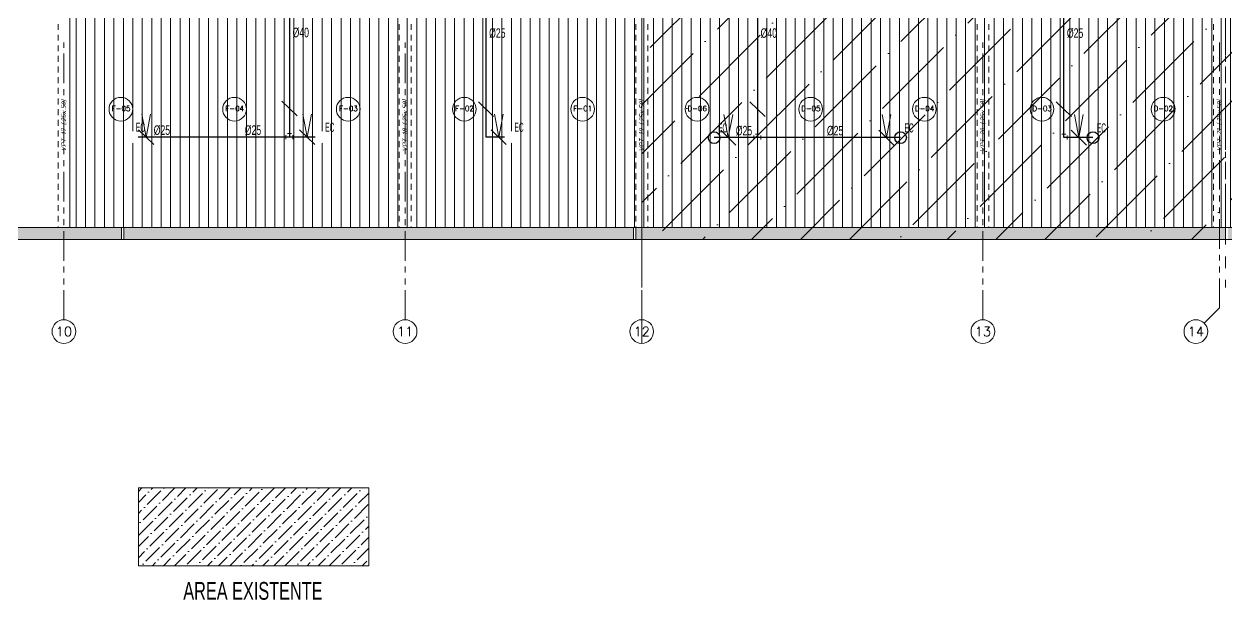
# Model space of a CAD drawing. Header units: millimetres. Extents: x 2085 to 2829, y 1352 to 1631.
# Drawn here: x 2170.53 to 2195.93, y 1515.22 to 1527.39 of the extents above; entities that cross this region are included whole.
import ezdxf
from ezdxf.enums import TextEntityAlignment as Align

# ---------------------------------------------------------------- set-up
doc = ezdxf.new("R2010")
doc.units = ezdxf.units.MM
doc.set_wipeout_variables(frame=1)
for name, pattern in [('CENTER', [2, 1.25, -0.25, 0.25, -0.25]), ('HIDDEN', [0.375, 0.25, -0.125]), ('HIDDEN2', [0.1875, 0.125, -0.0625]), ('PHANTOM', [2.5, 1.25, -0.25, 0.25, -0.25, 0.25, -0.25]), ('PHANTOM2', [1.25, 0.625, -0.125, 0.125, -0.125, 0.125, -0.125])]:
    doc.linetypes.add(name, pattern=pattern)
doc.layers.get('0').update_dxf_attribs({"color": 251, "lineweight": 9})
for name, color, linetype, lineweight in [('000 SOS 911 - ACCESORIOS ACI', 3, 'Continuous', 20), ('000 SOS 911 ACCESORIOS', 3, 'Continuous', 20), ('000 SOS 911 ROCIADORES', 5, 'Continuous', 25), ('000 SOS 911 TEXTOS ACI', 7, 'Continuous', 9), ('000 SOS 911 TUBERIA ACI', 3, 'Continuous', 25), ('A-EJES', 251, 'PHANTOM', 9), ('A-ESTRUCTURA-HATCH', 251, 'Continuous', 13), ('A-ESTRUCTURA-PLACAS', 251, 'Continuous', 13), ('A-ESTRUCTURA-VIGAS', 251, 'HIDDEN2', 13), ('A-HATCH', 251, 'Continuous', 9), ('A-LINEAS', 251, 'Continuous', 9), ('A-MUROS', 251, 'Continuous', 9), ('A-NUMERO ESTAC', 251, 'Continuous', 13), ('A-PROYECCIONES', 251, 'HIDDEN2', 9), ('A-TEXTO-INDICACIONES', 251, 'Continuous', 13)]:
    doc.layers.add(name, color=color, linetype=linetype, lineweight=lineweight)
doc.layers.add('A-ETAPAS', color=251, linetype='Continuous', lineweight=9, plot=False)
doc.layers.add('A_50_Vigas Chata', color=251, linetype='HIDDEN', lineweight=13, plot=False)
doc.styles.add('APPIA -TEXTOS-GENERALES', font='isocp.shx', dxfattribs={"oblique": 15})
doc.styles.add('PIPE', font='ARIALN.TTF', dxfattribs={"width": 0.8})
doc.styles.add('ROMANS', font='romans.shx', dxfattribs={"width": 0.8})

# ---------------------------------------------------------------- blocks, each defined once
blk = doc.blocks.new('002')
at = {"layer": '000 SOS 911 ROCIADORES', "color": 5, "style": 'PIPE', "width": 0.641273}
blk.add_text('EC', height=0.1469, dxfattribs=at).set_placement((2884.569, 1470.262, 0), (2884.719, 1470.262, 0), align=Align.FIT)
blk.add_wipeout([(2884.601, 1470.177), (2884.601, 1470.178), (2884.601, 1470.179), (2884.601, 1470.18), (2884.601, 1470.182), (2884.601, 1470.183), (2884.601, 1470.184), (2884.601, 1470.185), (2884.601, 1470.186), (2884.601, 1470.188), (2884.601, 1470.189), (2884.6, 1470.19), (2884.6, 1470.191), (2884.6, 1470.192), (2884.6, 1470.194), (2884.6, 1470.195), (2884.599, 1470.196), (2884.599, 1470.197), (2884.599, 1470.198), (2884.599, 1470.199), (2884.598, 1470.201), (2884.598, 1470.202), (2884.598, 1470.203), (2884.597, 1470.204), (2884.597, 1470.205), (2884.597, 1470.206), (2884.596, 1470.207), (2884.596, 1470.209), (2884.596, 1470.21), (2884.595, 1470.211), (2884.595, 1470.212), (2884.594, 1470.213), (2884.594, 1470.214), (2884.593, 1470.215), (2884.593, 1470.216), (2884.592, 1470.217), (2884.592, 1470.218), (2884.591, 1470.22), (2884.591, 1470.221), (2884.59, 1470.222), (2884.59, 1470.223), (2884.589, 1470.224), (2884.588, 1470.225), (2884.588, 1470.226), (2884.587, 1470.227), (2884.587, 1470.228), (2884.586, 1470.229), (2884.585, 1470.23), (2884.585, 1470.231), (2884.584, 1470.232), (2884.583, 1470.233), (2884.582, 1470.234), (2884.582, 1470.235), (2884.581, 1470.236), (2884.58, 1470.237), (2884.579, 1470.238), (2884.579, 1470.238), (2884.578, 1470.239), (2884.577, 1470.24), (2884.576, 1470.241), (2884.576, 1470.242), (2884.575, 1470.243), (2884.574, 1470.244), (2884.573, 1470.245), (2884.572, 1470.245), (2884.571, 1470.246), (2884.57, 1470.247), (2884.57, 1470.248), (2884.569, 1470.249), (2884.568, 1470.249), (2884.567, 1470.25), (2884.566, 1470.251), (2884.565, 1470.252), (2884.564, 1470.252), (2884.563, 1470.253), (2884.562, 1470.254), (2884.561, 1470.255), (2884.56, 1470.255), (2884.559, 1470.256), (2884.558, 1470.257), (2884.557, 1470.257), (2884.556, 1470.258), (2884.555, 1470.259), (2884.554, 1470.259), (2884.553, 1470.26), (2884.552, 1470.26), (2884.551, 1470.261), (2884.55, 1470.261), (2884.549, 1470.262), (2884.548, 1470.263), (2884.547, 1470.263), (2884.546, 1470.264), (2884.544, 1470.264), (2884.543, 1470.264), (2884.542, 1470.265), (2884.541, 1470.265), (2884.54, 1470.266), (2884.539, 1470.266), (2884.538, 1470.267), (2884.537, 1470.267), (2884.536, 1470.267), (2884.534, 1470.268), (2884.533, 1470.268), (2884.532, 1470.268), (2884.531, 1470.269), (2884.53, 1470.269), (2884.529, 1470.269), (2884.527, 1470.27), (2884.526, 1470.27), (2884.525, 1470.27), (2884.524, 1470.27), (2884.523, 1470.271), (2884.522, 1470.271), (2884.52, 1470.271), (2884.519, 1470.271), (2884.518, 1470.271), (2884.517, 1470.271), (2884.516, 1470.272), (2884.514, 1470.272), (2884.513, 1470.272), (2884.512, 1470.272), (2884.511, 1470.272), (2884.51, 1470.272), (2884.508, 1470.272), (2884.507, 1470.272), (2884.506, 1470.272), (2884.505, 1470.272), (2884.504, 1470.272), (2884.503, 1470.272), (2884.501, 1470.272), (2884.5, 1470.272), (2884.499, 1470.272), (2884.498, 1470.272), (2884.497, 1470.272), (2884.495, 1470.271), (2884.494, 1470.271), (2884.493, 1470.271), (2884.492, 1470.271), (2884.491, 1470.271), (2884.489, 1470.271), (2884.488, 1470.27), (2884.487, 1470.27), (2884.486, 1470.27), (2884.485, 1470.27), (2884.484, 1470.269), (2884.482, 1470.269), (2884.481, 1470.269), (2884.48, 1470.268), (2884.479, 1470.268), (2884.478, 1470.268), (2884.477, 1470.267), (2884.476, 1470.267), (2884.474, 1470.267), (2884.473, 1470.266), (2884.472, 1470.266), (2884.471, 1470.265), (2884.47, 1470.265), (2884.469, 1470.264), (2884.468, 1470.264), (2884.467, 1470.264), (2884.466, 1470.263), (2884.464, 1470.263), (2884.463, 1470.262), (2884.462, 1470.261), (2884.461, 1470.261), (2884.46, 1470.26), (2884.459, 1470.26), (2884.458, 1470.259), (2884.457, 1470.259), (2884.456, 1470.258), (2884.455, 1470.257), (2884.454, 1470.257), (2884.453, 1470.256), (2884.452, 1470.255), (2884.451, 1470.255), (2884.45, 1470.254), (2884.449, 1470.253), (2884.448, 1470.252), (2884.447, 1470.252), (2884.446, 1470.251), (2884.445, 1470.25), (2884.444, 1470.249), (2884.444, 1470.249), (2884.443, 1470.248), (2884.442, 1470.247), (2884.441, 1470.246), (2884.44, 1470.245), (2884.439, 1470.245), (2884.438, 1470.244), (2884.437, 1470.243), (2884.437, 1470.242), (2884.436, 1470.241), (2884.435, 1470.24), (2884.434, 1470.239), (2884.433, 1470.238), (2884.433, 1470.238), (2884.432, 1470.237), (2884.431, 1470.236), (2884.43, 1470.235), (2884.43, 1470.234), (2884.429, 1470.233), (2884.428, 1470.232), (2884.428, 1470.231), (2884.427, 1470.23), (2884.426, 1470.229), (2884.426, 1470.228), (2884.425, 1470.227), (2884.424, 1470.226), (2884.424, 1470.225), (2884.423, 1470.224), (2884.423, 1470.223), (2884.422, 1470.222), (2884.422, 1470.221), (2884.421, 1470.22), (2884.42, 1470.218), (2884.42, 1470.217), (2884.419, 1470.216), (2884.419, 1470.215), (2884.418, 1470.214), (2884.418, 1470.213), (2884.418, 1470.212), (2884.417, 1470.211), (2884.417, 1470.21), (2884.416, 1470.209), (2884.416, 1470.207), (2884.416, 1470.206), (2884.415, 1470.205), (2884.415, 1470.204), (2884.414, 1470.203), (2884.414, 1470.202), (2884.414, 1470.201), (2884.414, 1470.199), (2884.413, 1470.198), (2884.413, 1470.197), (2884.413, 1470.196), (2884.413, 1470.195), (2884.412, 1470.194), (2884.412, 1470.192), (2884.412, 1470.191), (2884.412, 1470.19), (2884.412, 1470.189), (2884.411, 1470.188), (2884.411, 1470.186), (2884.411, 1470.185), (2884.411, 1470.184), (2884.411, 1470.183), (2884.411, 1470.182), (2884.411, 1470.18), (2884.411, 1470.179), (2884.411, 1470.178), (2884.411, 1470.177), (2884.411, 1470.176), (2884.411, 1470.174), (2884.411, 1470.173), (2884.411, 1470.172), (2884.411, 1470.171), (2884.411, 1470.17), (2884.411, 1470.168), (2884.411, 1470.167), (2884.411, 1470.166), (2884.412, 1470.165), (2884.412, 1470.164), (2884.412, 1470.163), (2884.412, 1470.161), (2884.412, 1470.16), (2884.413, 1470.159), (2884.413, 1470.158), (2884.413, 1470.157), (2884.413, 1470.155), (2884.414, 1470.154), (2884.414, 1470.153), (2884.414, 1470.152), (2884.414, 1470.151), (2884.415, 1470.15), (2884.415, 1470.149), (2884.416, 1470.147), (2884.416, 1470.146), (2884.416, 1470.145), (2884.417, 1470.144), (2884.417, 1470.143), (2884.418, 1470.142), (2884.418, 1470.141), (2884.418, 1470.14), (2884.419, 1470.138), (2884.419, 1470.137), (2884.42, 1470.136), (2884.42, 1470.135), (2884.421, 1470.134), (2884.422, 1470.133), (2884.422, 1470.132), (2884.423, 1470.131), (2884.423, 1470.13), (2884.424, 1470.129), (2884.424, 1470.128), (2884.425, 1470.127), (2884.426, 1470.126), (2884.426, 1470.125), (2884.427, 1470.124), (2884.428, 1470.123), (2884.428, 1470.122), (2884.429, 1470.121), (2884.43, 1470.12), (2884.43, 1470.119), (2884.431, 1470.118), (2884.432, 1470.117), (2884.433, 1470.116), (2884.433, 1470.115), (2884.434, 1470.114), (2884.435, 1470.113), (2884.436, 1470.113), (2884.437, 1470.112), (2884.437, 1470.111), (2884.438, 1470.11), (2884.439, 1470.109), (2884.44, 1470.108), (2884.441, 1470.107), (2884.442, 1470.107), (2884.443, 1470.106), (2884.444, 1470.105), (2884.444, 1470.104), (2884.445, 1470.103), (2884.446, 1470.103), (2884.447, 1470.102), (2884.448, 1470.101), (2884.449, 1470.1), (2884.45, 1470.1), (2884.451, 1470.099), (2884.452, 1470.098), (2884.453, 1470.098), (2884.454, 1470.097), (2884.455, 1470.096), (2884.456, 1470.096), (2884.457, 1470.095), (2884.458, 1470.095), (2884.459, 1470.094), (2884.46, 1470.093), (2884.461, 1470.093), (2884.462, 1470.092), (2884.463, 1470.092), (2884.464, 1470.091), (2884.466, 1470.091), (2884.467, 1470.09), (2884.468, 1470.09), (2884.469, 1470.089), (2884.47, 1470.089), (2884.471, 1470.088), (2884.472, 1470.088), (2884.473, 1470.087), (2884.474, 1470.087), (2884.476, 1470.087), (2884.477, 1470.086), (2884.478, 1470.086), (2884.479, 1470.086), (2884.48, 1470.085), (2884.481, 1470.085), (2884.482, 1470.085), (2884.484, 1470.084), (2884.485, 1470.084), (2884.486, 1470.084), (2884.487, 1470.084), (2884.488, 1470.083), (2884.489, 1470.083), (2884.491, 1470.083), (2884.492, 1470.083), (2884.493, 1470.082), (2884.494, 1470.082), (2884.495, 1470.082), (2884.497, 1470.082), (2884.498, 1470.082), (2884.499, 1470.082), (2884.5, 1470.082), (2884.501, 1470.082), (2884.503, 1470.082), (2884.504, 1470.082), (2884.505, 1470.082), (2884.506, 1470.082), (2884.507, 1470.082), (2884.508, 1470.082), (2884.51, 1470.082), (2884.511, 1470.082), (2884.512, 1470.082), (2884.513, 1470.082), (2884.514, 1470.082), (2884.516, 1470.082), (2884.517, 1470.082), (2884.518, 1470.082), (2884.519, 1470.082), (2884.52, 1470.083), (2884.522, 1470.083), (2884.523, 1470.083), (2884.524, 1470.083), (2884.525, 1470.084), (2884.526, 1470.084), (2884.527, 1470.084), (2884.529, 1470.084), (2884.53, 1470.085), (2884.531, 1470.085), (2884.532, 1470.085), (2884.533, 1470.086), (2884.534, 1470.086), (2884.536, 1470.086), (2884.537, 1470.087), (2884.538, 1470.087), (2884.539, 1470.087), (2884.54, 1470.088), (2884.541, 1470.088), (2884.542, 1470.089), (2884.543, 1470.089), (2884.544, 1470.09), (2884.546, 1470.09), (2884.547, 1470.091), (2884.548, 1470.091), (2884.549, 1470.092), (2884.55, 1470.092), (2884.551, 1470.093), (2884.552, 1470.093), (2884.553, 1470.094), (2884.554, 1470.095), (2884.555, 1470.095), (2884.556, 1470.096), (2884.557, 1470.096), (2884.558, 1470.097), (2884.559, 1470.098), (2884.56, 1470.098), (2884.561, 1470.099), (2884.562, 1470.1), (2884.563, 1470.1), (2884.564, 1470.101), (2884.565, 1470.102), (2884.566, 1470.103), (2884.567, 1470.103), (2884.568, 1470.104), (2884.569, 1470.105), (2884.57, 1470.106), (2884.57, 1470.107), (2884.571, 1470.107), (2884.572, 1470.108), (2884.573, 1470.109), (2884.574, 1470.11), (2884.575, 1470.111), (2884.576, 1470.112), (2884.576, 1470.113), (2884.577, 1470.113), (2884.578, 1470.114), (2884.579, 1470.115), (2884.579, 1470.116), (2884.58, 1470.117), (2884.581, 1470.118), (2884.582, 1470.119), (2884.582, 1470.12), (2884.583, 1470.121), (2884.584, 1470.122), (2884.585, 1470.123), (2884.585, 1470.124), (2884.586, 1470.125), (2884.587, 1470.126), (2884.587, 1470.127), (2884.588, 1470.128), (2884.588, 1470.129), (2884.589, 1470.13), (2884.59, 1470.131), (2884.59, 1470.132), (2884.591, 1470.133), (2884.591, 1470.134), (2884.592, 1470.135), (2884.592, 1470.136), (2884.593, 1470.137), (2884.593, 1470.138), (2884.594, 1470.14), (2884.594, 1470.141), (2884.595, 1470.142), (2884.595, 1470.143), (2884.596, 1470.144), (2884.596, 1470.145), (2884.596, 1470.146), (2884.597, 1470.147), (2884.597, 1470.149), (2884.597, 1470.15), (2884.598, 1470.151), (2884.598, 1470.152), (2884.598, 1470.153), (2884.599, 1470.154), (2884.599, 1470.155), (2884.599, 1470.157), (2884.599, 1470.158), (2884.6, 1470.159), (2884.6, 1470.16), (2884.6, 1470.161), (2884.6, 1470.163), (2884.6, 1470.164), (2884.601, 1470.165), (2884.601, 1470.166), (2884.601, 1470.167), (2884.601, 1470.168), (2884.601, 1470.17), (2884.601, 1470.171), (2884.601, 1470.172), (2884.601, 1470.173), (2884.601, 1470.174), (2884.601, 1470.176)]).translate(0, 0, 0).dxf.layer = '000 SOS 911 ROCIADORES'
blk = doc.blocks.new('003')
at = {"layer": '000 SOS 911 ROCIADORES', "xscale": 1.3, "yscale": 1.3, "zscale": 1.3}
blk.add_blockref('002', (-841.839, -416.766, 0), dxfattribs=at)
blk = doc.blocks.new('007')
at = {"layer": '000 SOS 911 - ACCESORIOS ACI'}
for q in [(26830.838, -4054.765, 0), (26831.022, -4054.765, 0)]:
    blk.add_line((26830.93, -4055.252, 0), q, dxfattribs=at)
blk = doc.blocks.new('ACCS.ELBOW.90')
at = {"layer": '000 SOS 911 - ACCESORIOS ACI', "color": 100}
for p, q in [((0.098, 0.168), (-0.098, 0.168)), ((0.168, -0.098), (0.168, 0.098))]:
    blk.add_line(p, q, dxfattribs=at)
at = {"layer": '000 SOS 911 - ACCESORIOS ACI', "color": 9}
for p in [(0, 0.168), (0.168, 0)]:
    blk.add_line(p, (0, 0), dxfattribs=at)
blk = doc.blocks.new('EST P1')
at = {"layer": 'A-ESTRUCTURA-HATCH'}
h = blk.add_hatch(color=256, dxfattribs=at)
h.dxf.hatch_style = 1
h.paths.add_polyline_path([(28.776, 5.95), (28.776, 5.05), (23.07, 5.05), (23.07, 4.85), (28.926, 4.85), (28.926, 5.75), (32.576, 5.75), (32.576, 4.85), (35.53, 4.85), (35.53, 5.05), (32.726, 5.05), (32.726, 5.95)])
h.paths.add_polyline_path([(43.04, 4.85), (43.04, 5.05), (35.58, 5.05), (35.58, 4.85)])
h.paths.add_polyline_path([(43.09, 5.05), (43.09, 4.85), (47.915, 4.85), (47.915, 5.05)])
h.paths.add_polyline_path([(51.865, 5.05), (51.865, 4.85), (53.376, 4.85), (53.376, 5.05)])
h.paths.add_polyline_path([(72.801, -0.15), (73.001, -0.15, 1), (53.601, -0.15), (53.801, -0.15, -1)])
h.paths.add_polyline_path([(70.351, 0), (70.351, -0.15), (72.749, -0.15), (72.749, 0)], flags=17)
h.paths.add_polyline_path([(69.451, -0.15), (69.451, 0), (66.848, 0, -0.010569), (66.851, -0.15)], flags=17)
h.paths.add_polyline_path([(65.272, 2.496), (65.272, -0.15), (65.422, -0.15), (65.422, 2.378, -0.221666), (66.601, -0.15), (66.801, -0.15, 0.99999), (59.801, -0.15), (60.001, -0.15, -0.61691)], flags=0)
h.paths.add_polyline_path([(71.88, -11.4), (71.88, -11.15), (57.51, -11.15), (57.51, -11.4)])
h.paths.add_polyline_path([(57.46, -11.4), (57.46, -11.15), (43.09, -11.15), (43.09, -11.4)])
h.paths.add_polyline_path([(43.04, -11.4), (43.04, -11.15), (35.58, -11.15), (35.58, -11.4)])
h.paths.add_polyline_path([(23.07, -11.15), (23.07, -11.4), (35.53, -11.4), (35.53, -11.15)])
h.paths.add_polyline_path([(23.02, -11.4), (23.02, -11.15), (12.25, -11.15), (12.25, -11.4)])
h.paths.add_polyline_path([(12.2, -11.4), (12.2, -11.15), (3.65, -11.15), (3.65, -11.4)])
h.paths.add_polyline_path([(3.6, -11.4), (3.6, -11.15), (-3.56, -11.15), (-3.56, -11.4)])
h.paths.add_polyline_path([(-17.98, -11.15), (-17.98, -11.4), (-3.61, -11.4), (-3.61, -11.15)])
h.paths.add_polyline_path([(-18.03, -11.4), (-18.03, -11.15), (-32.4, -11.15), (-32.4, -11.4)])
h.paths.add_polyline_path([(-32.45, -11.4), (-32.45, -11.15), (-46.94, -11.15), (-46.94, -11.4)])
h.paths.add_polyline_path([(-47.24, -11.4), (-46.99, -11.4), (-46.99, -6.15), (-47.24, -6.15)])
h.paths.add_polyline_path([(-46.99, -0.2), (-47.24, -0.2), (-47.24, -6.1), (-46.99, -6.1)])
h.paths.add_polyline_path([(-47.24, 0.15), (-47.24, -0.15), (-44.785, -0.15), (-44.785, 5.05), (-45.035, 5.05), (-45.035, 0.15)])
h.paths.add_polyline_path([(-44.735, 5.05), (-44.735, 4.85), (-32.45, 4.85), (-32.45, 5.05)])
h.paths.add_polyline_path([(-23.224, 4.85), (-23.224, 5.75), (-19.574, 5.75), (-19.574, 4.85), (-18.03, 4.85), (-18.03, 5.05), (-19.424, 5.05), (-19.424, 5.95), (-23.374, 5.95), (-23.374, 5.05), (-32.4, 5.05), (-32.4, 4.85)])
h.paths.add_polyline_path([(-17.98, 5.05), (-17.98, 4.85), (-3.61, 4.85), (-3.61, 5.05)])
h.paths.add_polyline_path([(12.2, 4.85), (12.2, 5.05), (3.825, 5.05), (3.825, 4.85)])
h.paths.add_polyline_path([(12.25, 5.05), (12.25, 4.85), (23.02, 4.85), (23.02, 5.05)])
at = {"layer": 'A-ESTRUCTURA-PLACAS'}
for points in [[(3.65, -11.15), (12.2, -11.15), (12.2, -11.4), (3.65, -11.4), (3.65, -11.15)], [(23.02, -11.15), (23.02, -11.4), (12.25, -11.4), (12.25, -11.15), (23.02, -11.15)], [(23.07, -11.15), (35.53, -11.15), (35.53, -11.4), (23.07, -11.4), (23.07, -11.15)]]:
    blk.add_lwpolyline(points, dxfattribs=at)
at = {"layer": 'A-ESTRUCTURA-VIGAS'}
for points in [[(10.86, -6.85), (10.86, -11.15)], [(11.11, -6.85), (11.11, -11.15)], [(18.07, -6.85), (18.07, -11.15)], [(18.32, -6.85), (18.32, -11.15)], [(23.07, -6.85), (23.07, -11.15)], [(23.32, -6.85), (23.32, -11.15)], [(30.28, -6.85), (30.28, -11.15)], [(30.53, -6.85), (30.53, -11.15)], [(35.28, -6.85), (35.28, -11.15)], [(35.53, -6.85), (35.53, -11.15)]]:
    blk.add_lwpolyline(points, dxfattribs=at)
at = {"layer": 'A_50_Vigas Chata', "char_height": 0.1, "attachment_point": 5, "rotation": 90, "style": 'APPIA -TEXTOS-GENERALES'}
for s, insert in [('VPT-17 (.25x.50)', (10.985, -9)), ('VPT-18 (.25x.50)', (18.195, -9)), ('VPT-19 (.25x.50)', (23.195, -9)), ('VPT-20 (.25x.50)', (30.405, -9)), ('VPT-21 (.25x.50)', (35.405, -9))]:
    blk.add_mtext(s, dxfattribs=dict(at, insert=insert))
blk = doc.blocks.new('EJES 1P')
at = {"layer": 'A-EJES', "linetype": 'PHANTOM2'}
blk.add_line((80.091, -18.221), (80.414, -17.898), dxfattribs=at)
for points in [[(55.994, -18.151), (55.994, -12.292)], [(63.204, -18.151), (63.204, -12.292)], [(68.204, -18.151), (68.204, -12.292)], [(75.414, -18.151), (75.414, -12.292)], [(80.414, -17.898), (80.414, -12.292)]]:
    blk.add_lwpolyline(points, dxfattribs=at)
at = {"layer": 'A-EJES', "linetype": 'Continuous'}
for centre in [(55.994, -18.398), (63.204, -18.398), (68.204, -18.398), (75.414, -18.398), (79.914, -18.398)]:
    blk.add_circle(centre, 0.25, dxfattribs=at)
at = {"layer": 'A-EJES', "linetype": 'Continuous', "style": 'ROMANS'}
for s, p in [('10', (55.994, -18.398)), ('11', (63.204, -18.398)), ('12', (68.204, -18.398)), ('13', (75.414, -18.398)), ('14', (79.914, -18.398))]:
    blk.add_text(s, height=0.2, dxfattribs=at).set_placement(p, align=Align.MIDDLE_CENTER)
blk = doc.blocks.new('EJE')
at = {"linetype": 'Continuous'}
blk.add_circle((0, 0), 0.5, dxfattribs=at)
at = {"layer": 'A-TEXTO-INDICACIONES', "style": 'ROMANS'}
blk.add_attdef('EJE', text='', height=0.22, rotation=0, dxfattribs=at).set_placement((0.007, 0.028), align=Align.MIDDLE_CENTER)

msp = doc.modelspace()

# ---------------------------------------------------------------- hatches: boundary and pattern name
h = msp.add_hatch()
h.set_pattern_fill('ANSI36', color=4, scale=0.23)
h.set_pattern_definition([(45, (-12.33495, 1e-06), (0.38727355, 1.420003), [1.825625, -0.365125, 0, -0.365125])])
h.paths.add_polyline_path([(2232.271, 1539.288), (2183.586, 1539.288), (2183.586, 1522.838), (2232.271, 1522.838)])
h = msp.add_hatch()
h.set_pattern_fill('ANSI36', color=4, scale=0.052)
h.set_pattern_definition([(45, (1946.71082, 1363.65783), (0.0875575, 0.32104416), [0.41275, -0.08255, 0, -0.08255])])
h.paths.add_polyline_path([(2177.816, 1517.587), (2172.948, 1517.587), (2172.948, 1515.942), (2177.816, 1515.942)])
at = {"layer": 'A-HATCH'}
h = msp.add_hatch(dxfattribs=at)
h.set_pattern_fill('_USER', color=256, scale=0.2, angle=90, pattern_type=0)
h.set_pattern_definition([(90, (2203.43056, 1531.08693), (-0.2, 1e-17), [])])
h.paths.add_polyline_path([(2171.501, 1539.088), (2171.501, 1523.088), (2203.181, 1523.088), (2203.181, 1539.088)])

# ---------------------------------------------------------------- linework, layer by layer
msp.add_lwpolyline([(2183.586, 1539.288), (2232.271, 1539.288), (2232.271, 1522.838), (2183.586, 1522.838)], close=True)
at = {"color": 4}
msp.add_lwpolyline([(2183.586, 1539.288), (2232.271, 1539.288), (2232.271, 1522.838), (2183.586, 1522.838)], close=True, dxfattribs=at)
at = {"color": 4, "elevation": 0}
msp.add_lwpolyline([(2172.948, 1517.587), (2177.816, 1517.587), (2177.816, 1515.942), (2172.948, 1515.942)], close=True, dxfattribs=at)
at = {"layer": '000 SOS 911 - ACCESORIOS ACI'}
for p, q in [((2176.301, 1525.445), (2175.98, 1525.756)), ((2180.454, 1525.433), (2180.134, 1525.744)), ((2173.274, 1524.844), (2172.954, 1525.155)), ((2176.674, 1524.844), (2176.354, 1525.155)), ((2180.724, 1524.844), (2180.404, 1525.155))]:
    msp.add_line(p, q, dxfattribs=at)
at = {"layer": '000 SOS 911 - ACCESORIOS ACI', "color": 8}
for p, q in [((2186.191, 1525.433), (2185.87, 1525.744)), ((2192.664, 1525.433), (2192.344, 1525.744)), ((2185.415, 1524.988), (2185.323, 1525.475)), ((2185.415, 1524.988), (2185.508, 1525.475)), ((2188.755, 1524.988), (2188.663, 1525.475)), ((2188.755, 1524.988), (2188.848, 1525.475)), ((2192.821, 1524.988), (2192.728, 1525.475)), ((2192.821, 1524.988), (2192.913, 1525.475)), ((2185.576, 1524.832), (2185.255, 1525.143)), ((2185.957, 1524.945), (2185.957, 1525.031)), ((2185.957, 1524.988), (2186.03, 1524.988)), ((2185.987, 1525.062), (2186.073, 1525.062)), ((2186.073, 1525.062), (2185.987, 1525.062)), ((2186.03, 1525.062), (2186.03, 1524.988)), ((2186.03, 1525.062), (2186.03, 1524.988)), ((2186.104, 1524.988), (2186.03, 1524.988)), ((2186.104, 1524.945), (2186.104, 1525.031)), ((2188.916, 1524.832), (2188.595, 1525.143)), ((2192.547, 1525.062), (2192.461, 1525.062)), ((2192.504, 1525.062), (2192.504, 1524.988)), ((2192.578, 1524.988), (2192.504, 1524.988)), ((2192.578, 1524.945), (2192.578, 1525.031)), ((2192.981, 1524.832), (2192.66, 1525.143))]:
    msp.add_line(p, q, dxfattribs=at)
at = {"layer": '000 SOS 911 ROCIADORES', "color": 8}
for centre in [(2185.115, 1524.988), (2185.115, 1524.988), (2189.055, 1524.988), (2189.055, 1524.988), (2193.121, 1524.988)]:
    msp.add_circle(centre, 0.124, dxfattribs=at)
at = {"layer": '000 SOS 911 TUBERIA ACI'}
for points in [[(2176.141, 1537.149), (2176.141, 1524.999)], [(2180.294, 1537.149), (2180.294, 1524.999)], [(2176.814, 1524.999), (2172.814, 1524.999)], [(2180.814, 1524.999), (2180.294, 1524.999)]]:
    msp.add_lwpolyline(points, dxfattribs=at)
at = {"layer": '000 SOS 911 TUBERIA ACI', "color": 8}
for points in [[(2186.03, 1537.138), (2186.03, 1524.988)], [(2192.504, 1524.988), (2192.504, 1537.138)], [(2189.055, 1524.988), (2185.115, 1524.988)], [(2193.121, 1524.988), (2192.504, 1524.988)]]:
    msp.add_lwpolyline(points, dxfattribs=at)
at = {"layer": 'A-ETAPAS', "linetype": 'CENTER'}
msp.add_line((2183.586, 1545.13), (2183.586, 1520.64), dxfattribs=at)
at = {"layer": 'A-ETAPAS', "color": 4, "linetype": 'CENTER'}
msp.add_line((2183.586, 1543.98), (2183.586, 1521.825), dxfattribs=at)
at = {"layer": 'A-ETAPAS', "color": 8, "linetype": 'CENTER'}
msp.add_line((2195.921, 1543.98), (2195.921, 1521.825), dxfattribs=at)
msp.add_line((2195.921, 1543.98), (2195.921, 1521.825), dxfattribs=at)
at = {"layer": 'A-ETAPAS'}
msp.add_lwpolyline([(2183.586, 1523.088), (2183.586, 1539.088)], dxfattribs=at)
at = {"layer": 'A-LINEAS'}
msp.add_lwpolyline([(2171.501, 1539.088), (2171.501, 1523.088), (2203.181, 1523.088), (2203.181, 1539.088)], close=True, dxfattribs=at)
at = {"layer": 'A-MUROS'}
for p, q in [((2232.271, 1523.088), (2113.401, 1523.088)), ((2113.151, 1522.838), (2232.271, 1522.838))]:
    msp.add_line(p, q, dxfattribs=at)

# ---------------------------------------------------------------- block references
msp.add_blockref('EST P1', (2160.391, 1534.238))
at = {"layer": '000 SOS 911 - ACCESORIOS ACI'}
for xscale, yscale, zscale, rotation in [(-0.4394526855468783, 0.4394526855468736, 0.4394526855468736, 359.9974143215402), (0.4394526855468783, 0.4394526855468783, 0.4394526855468783, 0.002585678459824784)]:
    msp.add_blockref('ACCS.ELBOW.90', (2176.141, 1525), dxfattribs=dict(at, xscale=xscale, yscale=yscale, zscale=zscale, rotation=rotation))
at = {"layer": '000 SOS 911 ACCESORIOS'}
for p in [(-24657.816, 5580.252, 0), (-24654.416, 5580.252, 0), (-24650.366, 5580.252, 0)]:
    msp.add_blockref('007', p, dxfattribs=at)
at = {"layer": 'A-NUMERO ESTAC', "xscale": 0.5, "yscale": 0.5, "zscale": 0.5}
for p, values in [((2172.578, 1525.589), {'EJE': 'F-05'}), ((2174.981, 1525.589), {'EJE': 'F-04'}), ((2177.383, 1525.589), {'EJE': 'F-03'}), ((2179.836, 1525.589), {'EJE': 'F-02'}), ((2182.336, 1525.589), {'EJE': 'F-01'})]:
    msp.add_blockref('EJE', p, dxfattribs=at).add_auto_attribs(values)
at = {"layer": 'A-NUMERO ESTAC', "color": 8, "xscale": 0.5, "yscale": 0.5, "zscale": 0.5}
for p, values in [((2184.756, 1525.589), {'EJE': 'D-06'}), ((2187.156, 1525.589), {'EJE': 'D-05'}), ((2189.559, 1525.589), {'EJE': 'D-04'}), ((2192.043, 1525.588), {'EJE': 'D-03'}), ((2194.603, 1525.588), {'EJE': 'D-02'})]:
    msp.add_blockref('EJE', p, dxfattribs=at).add_auto_attribs(values)
at = {"layer": 'A-PROYECCIONES'}
msp.add_blockref('EJES 1P', (2115.381, 1539.288), dxfattribs=at)

# ---------------------------------------------------------------- texts
at = {"layer": '000 SOS 911 ROCIADORES', "color": 8, "style": 'PIPE', "width": 0.641273}
for p, p2 in [((2185.198, 1525.098), (2185.392, 1525.098)), ((2185.198, 1525.098), (2185.392, 1525.098)), ((2189.138, 1525.098), (2189.332, 1525.098)), ((2189.138, 1525.098), (2189.332, 1525.098)), ((2193.203, 1525.098), (2193.397, 1525.098))]:
    msp.add_text('EC', height=0.191, dxfattribs=at).set_placement(p, p2, align=Align.FIT)
at = {"layer": '000 SOS 911 TEXTOS ACI', "attachment_point": 1, "style": 'PIPE'}
for s, width, heights, insert, char_height in [('%%C40', 0.551, [0.0124], (2176.207, 1527.309, 0), 0.2), ('%%C25', 0.551, [0.0124], (2180.36, 1527.298, 0), 0.2), ('%%C25', 0.551, [0.0124], (2173.272, 1525.247, 0), 0.2), ('%%C25', 0.551, [0.0124], (2175.197, 1525.247, 0), 0.2), ('AREA EXISTENTE', 3.14384, [0], (2173.898, 1515.6, 0), 0.3752)]:
    msp.add_mtext_dynamic_manual_height_columns(s, width=width, gutter_width=1.915, heights=heights, dxfattribs=dict(at, insert=insert, char_height=char_height))
at = {"layer": '000 SOS 911 TEXTOS ACI', "color": 8, "char_height": 0.2, "attachment_point": 1, "style": 'PIPE'}
for s, insert in [('%%C40', (2186.097, 1527.298, 0)), ('%%C25', (2192.57, 1527.298, 0)), ('%%C25', (2185.573, 1525.236, 0)), ('%%C25', (2187.498, 1525.236, 0))]:
    msp.add_mtext_dynamic_manual_height_columns(s, width=0.551, gutter_width=1.915, heights=[0.0124], dxfattribs=dict(at, insert=insert))

# ---------------------------------------------------------------- next in the draw order: block references
at = {"layer": '000 SOS 911 ROCIADORES'}
for p in [(-735.205, 30.536), (-731.205, 30.536), (-727.205, 30.536)]:
    msp.add_blockref('003', p, dxfattribs=at)

doc.saveas('drawing.dxf')
